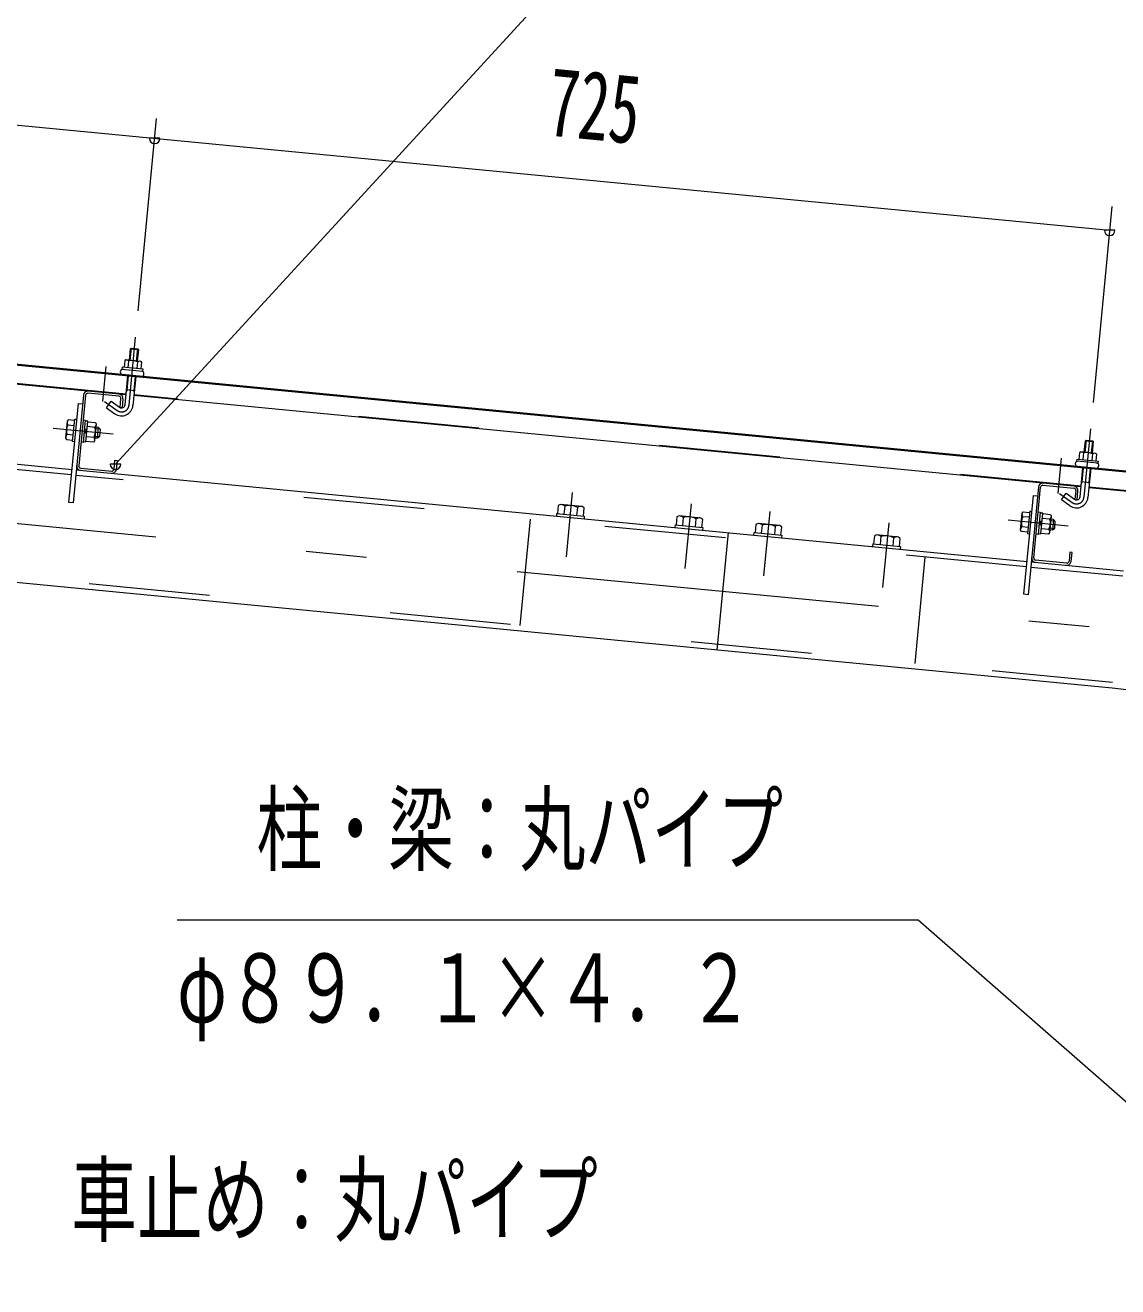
# Model space of a CAD drawing. Units: millimetres, scale not verified. Extents: x -34087 to 34090, y -14699 to 14701.
# Drawn here: x 19593 to 22483, y 6444 to 9781 of the extents above; entities that cross this region are included whole.
import ezdxf
from ezdxf.enums import TextEntityAlignment as Align

# ---------------------------------------------------------------- set-up
doc = ezdxf.new("R2010")
doc.units = ezdxf.units.MM
doc.header["$LTSCALE"] = 80
doc.linetypes.add('USER2', pattern=[10, 4, -6])
doc.linetypes.add('USER3', pattern=[24, 12, -5, 2, -5])
for name, color, linetype, lineweight in [('0-6_2-02BOLD', 7, 'Continuous', 18), ('0-7_2-12HIDDEN', 3, 'USER2', 18), ('0-8_2-22CENTER', 3, 'USER3', 18), ('0-9_2-42THIN', 4, 'Continuous', 18), ('0-A_2-52DIM', 3, 'Continuous', 18)]:
    doc.layers.add(name, color=color, linetype=linetype, lineweight=lineweight)
doc.styles.add('ＭＳ ゴシック', font='')
doc.styles.get('ＭＳ ゴシック').set_extended_font_data('MS Gothic')

msp = doc.modelspace()

# ---------------------------------------------------------------- linework, layer by layer
at = {"layer": '0-6_2-02BOLD'}
for p, q in [((22522.66, 8599.37), (17029.61, 9128.28)), ((17087.63, 9120.94), (22522.49, 8597.62)), ((19859.42, 8803.06), (17354.51, 9044.25)), ((19865.47, 8874.9), (19867.19, 8892.75)), ((19889.82, 8890.57), (19888.09, 8872.72)), ((17201.99, 8847.97), (19716.67, 8605.84)), ((19856.89, 8776.71), (19864.28, 8853.57)), ((19885.19, 8851.56), (19877.79, 8774.69)), ((19881.57, 8813.98), (19860.67, 8816)), ((19733.44, 8780.02), (19744.58, 8778.95)), ((19752.44, 8802.1), (19734.46, 8615.37)), ((19840.77, 8799.22), (19758.55, 8807.14)), ((19843.53, 8769.42), (19845.81, 8793.11)), ((22385.24, 8559.85), (19880.33, 8801.05)), ((19808, 8768.86), (19830.22, 8753.01)), ((19705.53, 8723.99), (19722.26, 8722.39)), ((19746.15, 8736.77), (19751.73, 8736.24)), ((19756.51, 8712.92), (19748.88, 8706.63)), ((19777.32, 8717.08), (19757.1, 8719.03)), ((19784.11, 8689.17), (19786.79, 8717.04)), ((19719.74, 8696.24), (19703.01, 8697.85)), ((19746.25, 8679.46), (19753.22, 8678.78)), ((19755.85, 8705.96), (19748.2, 8699.66)), ((19754.58, 8692.88), (19774.8, 8690.93)), ((22396.99, 8681.91), (22417.89, 8679.9)), ((22391.29, 8631.7), (22393.01, 8649.54)), ((22415.63, 8647.36), (22413.91, 8629.52)), ((19739.5, 8609.26), (19821.71, 8601.34)), ((22382.7, 8533.5), (22390.1, 8610.37)), ((22411.01, 8608.35), (22403.61, 8531.49)), ((19727.81, 8604.75), (22242.48, 8362.63)), ((22260.27, 8372.16), (22278.25, 8558.9)), ((22284.37, 8563.93), (22366.58, 8556.02)), ((22407.38, 8570.78), (22386.48, 8572.79)), ((22406.14, 8557.84), (22517.63, 8547.1)), ((21002.75, 8510.46), (21000.7, 8489.22)), ((21019.85, 8508.81), (21017.8, 8487.58)), ((22259.26, 8536.82), (22270.4, 8535.74)), ((22356.03, 8509.81), (22333.81, 8525.66)), ((20998.32, 8489.46), (20997.65, 8482.49)), ((21052, 8484.29), (21054.05, 8505.52)), ((21316.34, 8480.27), (21314.29, 8459.04)), ((21333.43, 8478.62), (21331.39, 8457.38)), ((21365.58, 8454.09), (21367.63, 8475.33)), ((22248.08, 8479.18), (22231.35, 8480.79)), ((22249.67, 8495.72), (22255.24, 8495.18)), ((22303.14, 8473.88), (22282.92, 8475.82)), ((21311.9, 8459.26), (21311.23, 8452.29)), ((21540.42, 8437.26), (21542.47, 8458.5)), ((21576.66, 8455.21), (21574.62, 8433.97)), ((22244.3, 8439.95), (22227.56, 8441.57)), ((22228.83, 8454.64), (22245.56, 8453.03)), ((22281.66, 8462.75), (22274.02, 8456.45)), ((22282.33, 8469.72), (22274.69, 8463.42)), ((22280.4, 8449.67), (22300.62, 8447.73)), ((22312.61, 8473.83), (22305.64, 8474.5)), ((21452.33, 8438.71), (21422.44, 8128.29)), ((21834.49, 8408.94), (21833.82, 8401.97)), ((21838.92, 8429.95), (21836.87, 8408.71)), ((21856.01, 8428.31), (21853.97, 8407.07)), ((21888.16, 8403.78), (21890.21, 8425.01)), ((22253.62, 8361.55), (22497.5, 8338.07)), ((22347.53, 8358.13), (22265.31, 8366.05))]:
    msp.add_line(p, q, dxfattribs=at)
for points in [[(19868.22, 8894.42), (19871.18, 8925.12), (19892.08, 8923.11), (19889.12, 8892.4)], [(19871.18, 8925.12), (19873.09, 8926.7), (19890.51, 8925.02), (19892.08, 8923.11)], [(19899.41, 8871.64), (19901.13, 8889.48), (19898.26, 8891.53), (19859.08, 8895.3), (19855.87, 8893.84), (19854.16, 8876)], [(22467.61, 8027.65), (17143.54, 8540.3), (17173.43, 8850.72), (17190.85, 8849.04)], [(19746.86, 8802.64), (19719.42, 8517.66), (19708.28, 8518.73), (19733.43, 8780.02)], [(19808, 8768.86), (19820.19, 8785.96), (19842.41, 8770.11)], [(19851.38, 8792.57), (19849.1, 8768.88), (19843.53, 8769.42)], [(19723.52, 8735.46), (19706.79, 8737.07), (19703.96, 8733.1), (19699.73, 8689.2), (19701.75, 8684.78), (19718.48, 8683.16)], [(19723.72, 8679.16), (19718.15, 8679.7), (19723.86, 8738.92), (19729.43, 8738.39)], [(19751.73, 8736.24), (19746.02, 8677.01), (19740.44, 8677.54)], [(19753.22, 8678.78), (19758.46, 8733.13), (19751.49, 8733.8)], [(19780.6, 8725.72), (19776.38, 8681.83), (19773.54, 8677.85), (19753.33, 8679.81)], [(19758.37, 8732.1), (19778.59, 8730.15), (19780.6, 8725.72)], [(19789.84, 8693.89), (19791.52, 8711.31), (19786.79, 8717.04), (19779.83, 8717.71)], [(19777.15, 8689.84), (19784.11, 8689.17), (19789.84, 8693.89)], [(22394.04, 8651.21), (22396.99, 8681.91), (22398.9, 8683.49), (22416.32, 8681.82), (22417.89, 8679.9), (22414.94, 8649.2)], [(22425.23, 8628.43), (22426.94, 8646.28), (22424.08, 8648.32), (22384.89, 8652.1), (22381.69, 8650.64), (22379.97, 8632.79)], [(19827.83, 8606.38), (19830.1, 8630.06), (19835.69, 8629.53), (19833.4, 8605.84)], [(22272.68, 8559.44), (22245.24, 8274.45), (22234.09, 8275.53), (22259.25, 8536.82)], [(22333.81, 8525.66), (22346, 8542.75), (22368.22, 8526.91)], [(22371.62, 8549.9), (22369.34, 8526.21), (22374.92, 8525.68), (22377.2, 8549.36)], [(21069.1, 8482.64), (21071.15, 8503.87), (21065.99, 8507.55), (21008.5, 8513.09), (21002.75, 8510.46)], [(20998.32, 8489.46), (21071.48, 8482.41), (21070.81, 8475.44)], [(21382.68, 8452.45), (21384.73, 8473.68), (21379.57, 8477.36), (21322.09, 8482.89), (21316.34, 8480.27)], [(22227.56, 8441.57), (22225.54, 8446), (22229.77, 8489.9), (22232.6, 8493.86), (22249.34, 8492.25)], [(22249.67, 8495.72), (22243.97, 8436.49), (22249.54, 8435.95)], [(22271.97, 8493.57), (22277.54, 8493.03), (22271.84, 8433.8), (22266.26, 8434.34)], [(22272.07, 8436.24), (22279.04, 8435.58), (22284.27, 8489.92), (22277.31, 8490.59)], [(22284.18, 8488.9), (22304.4, 8486.95), (22306.42, 8482.51), (22302.19, 8438.62), (22299.36, 8434.65), (22279.14, 8436.6)], [(21311.9, 8459.26), (21385.06, 8452.22), (21384.4, 8445.25)], [(21591.72, 8432.32), (21593.76, 8453.56), (21588.61, 8457.23), (21531.12, 8462.77), (21525.37, 8460.14), (21523.32, 8438.9)], [(22302.96, 8446.64), (22309.93, 8445.96), (22315.66, 8450.68), (22317.34, 8468.1), (22312.61, 8473.83), (22309.93, 8445.96)], [(21520.27, 8432.17), (21520.94, 8439.13), (21594.1, 8432.09), (21593.43, 8425.12)], [(21834.49, 8408.94), (21907.65, 8401.9), (21906.98, 8394.93)], [(21905.26, 8402.13), (21907.31, 8423.37), (21902.16, 8427.04), (21844.67, 8432.57), (21838.92, 8429.95)], [(22359.22, 8362.63), (22361.5, 8386.32), (22355.92, 8386.85), (22353.64, 8363.17)]]:
    msp.add_lwpolyline(points, dxfattribs=at)
for points in [[(19848.91, 8876.5), (19848.38, 8870.93), (19904.12, 8865.55), (19904.66, 8871.13)], [(22374.72, 8633.29), (22430.47, 8627.92), (22429.93, 8622.35), (22374.19, 8627.72)]]:
    msp.add_lwpolyline(points, close=True, dxfattribs=at)
for centre, radius, start, end in [((19860.73, 8885.03), 10.06, 50.11574, 110.11574), ((19875.07, 8855.97), 37.62, 66.91203, 102.08795), ((19894.67, 8881.77), 10.06, 58.88425, 118.88425), ((19851.19, 8863.63), 7, 84.4998, 264.4998), ((19899.97, 8858.92), 7, 264.50061, 84.50061), ((19758.01, 8801.57), 11.2, 84.4973, 174.4973), ((19758.01, 8801.57), 5.6, 84.4973, 174.4973), ((19840.23, 8793.65), 5.6, 354.5092, 84.50122), ((19840.23, 8793.65), 11.2, 354.50143, 84.50122), ((19847.74, 8777.59), 9.19, 234.5, 354.5), ((19847.74, 8777.59), 30.18, 234.5, 354.5), ((19738.28, 8707.65), 36.61, 153.47365, 195.52446), ((19713.75, 8729.8), 10.07, 174.49905, 215.22588), ((19742.05, 8707.28), 36.61, 333.47365, 15.52446), ((19770.36, 8724.35), 10.07, 313.77223, 354.49905), ((19709.97, 8690.58), 10.07, 133.77223, 174.49905), ((19766.59, 8685.12), 10.07, 354.49905, 35.22588), ((22386.55, 8641.83), 10.06, 50.11574, 110.11574), ((22400.88, 8612.76), 37.62, 66.91203, 102.08795), ((22420.49, 8638.56), 10.06, 58.88425, 118.88425), ((19740.03, 8614.83), 11.2, 174.4973, 264.48845), ((19740.03, 8614.83), 5.6, 174.4973, 264.48845), ((22377.01, 8620.42), 7, 84.4998, 264.4998), ((22425.78, 8615.72), 7, 264.50061, 84.50061), ((19822.25, 8606.92), 11.2, 264.49953, 354.50208), ((19822.25, 8606.92), 5.6, 264.49953, 354.5092), ((22283.83, 8558.36), 11.2, 84.4973, 174.4973), ((22283.83, 8558.36), 5.6, 84.4973, 174.4973), ((22366.05, 8550.44), 5.6, 354.5092, 84.50122), ((22366.05, 8550.44), 11.2, 354.50143, 84.50122), ((21010.34, 8499.61), 13.24, 44.06885, 84.5), ((21032.63, 8462.31), 48.23, 63.6357, 105.3643), ((21061.63, 8494.66), 13.24, 84.5, 124.92831), ((22373.55, 8534.38), 30.18, 234.5, 354.5), ((22373.55, 8534.38), 9.19, 234.5, 354.5), ((21323.92, 8469.41), 13.24, 44.06885, 84.5), ((21346.21, 8432.12), 48.23, 63.6357, 105.3643), ((21375.21, 8464.47), 13.24, 84.5, 124.92831), ((22264.1, 8464.44), 36.61, 153.47365, 195.52446), ((22239.57, 8486.59), 10.07, 174.49905, 215.22588), ((22296.17, 8481.15), 10.07, 313.77223, 354.49905), ((21532.95, 8449.29), 13.24, 44.06885, 84.5), ((21555.25, 8411.99), 48.23, 63.6357, 105.3643), ((21584.24, 8444.34), 13.24, 84.5, 124.92831), ((22235.78, 8447.37), 10.07, 133.77223, 174.49905), ((22267.86, 8464.08), 36.61, 333.47365, 15.52446), ((22292.4, 8441.92), 10.07, 354.49905, 35.22588), ((21846.5, 8419.1), 13.24, 44.06885, 84.5), ((21868.79, 8381.8), 48.23, 63.6357, 105.3643), ((21897.8, 8414.15), 13.24, 84.5, 124.92831), ((22265.84, 8371.63), 11.2, 174.4973, 264.48845), ((22265.84, 8371.63), 5.6, 174.4973, 264.48845), ((22348.07, 8363.7), 11.2, 264.49953, 354.50208), ((22348.07, 8363.7), 5.6, 264.49953, 354.5092), ((22391.98, 7242.21), 789.08, 0, 84.50003)]:
    msp.add_arc(centre, radius, start, end, dxfattribs=at)
at = {"layer": '0-7_2-12HIDDEN'}
for p, q in [((19859.59, 8804.8), (17354.68, 9046)), ((19715.25, 8591.2), (17200.58, 8833.33)), ((22385.4, 8561.59), (19880.5, 8802.79)), ((22241.07, 8347.99), (19726.4, 8590.12)), ((22469.02, 8042.28), (17162.37, 8553.25)), ((22406.31, 8559.58), (22517.79, 8548.84)), ((20928.34, 8474.39), (20901.27, 8193.24)), ((21946.44, 8092.6), (21973.51, 8373.75)), ((22496.09, 8323.44), (22252.21, 8346.91))]:
    msp.add_line(p, q, dxfattribs=at)
msp.add_arc((22391.98, 7242.21), 803.77, 0, 84.50003, dxfattribs=at)
at = {"layer": '0-8_2-22CENTER'}
for p, q in [((19867.34, 8775.7), (19884.7, 8956.02)), ((19797.98, 8785.76), (19806.9, 8878.43)), ((19802.83, 8785.44), (19836.31, 8761.56)), ((19825.52, 8699.24), (19667, 8714.51)), ((22410.51, 8712.81), (22393.15, 8532.49)), ((17071.38, 8703.89), (22482.55, 8182.86)), ((22332.72, 8635.22), (22323.8, 8542.56)), ((21024.17, 8374.44), (21040.6, 8545.16)), ((22328.65, 8542.23), (22362.12, 8518.36)), ((21354.19, 8514.97), (21337.75, 8344.25)), ((21546.78, 8324.12), (21563.22, 8494.84)), ((21876.77, 8464.65), (21860.34, 8293.93)), ((22351.33, 8456.03), (22192.81, 8471.31))]:
    msp.add_line(p, q, dxfattribs=at)
for centre in [(19847.74, 8777.59), (22373.55, 8534.38)]:
    msp.add_arc(centre, 19.69, 234.5, 354.5, dxfattribs=at)
at = {"layer": '0-9_2-42THIN'}
for p, q in [((19873.09, 8926.7), (19869.96, 8894.26)), ((19887.38, 8892.57), (19890.51, 8925.02)), ((19779.5, 8714.23), (19789.95, 8713.22)), ((19787.93, 8692.32), (19777.48, 8693.33)), ((22398.9, 8683.49), (22395.78, 8651.05)), ((22413.2, 8649.37), (22416.32, 8681.81)), ((22388.23, 8572.62), (22391.84, 8610.19)), ((22409.26, 8608.52), (22405.64, 8570.94)), ((22385.86, 8566.29), (22388.23, 8572.63)), ((22405.64, 8570.95), (22406.76, 8564.28)), ((22313.75, 8449.11), (22303.3, 8450.12)), ((22305.31, 8471.02), (22315.76, 8470.01))]:
    msp.add_line(p, q, dxfattribs=at)
for points in [[(19860.05, 8809.49), (19862.41, 8815.83), (19866.03, 8853.4)], [(19883.45, 8851.72), (19879.83, 8814.15), (19880.95, 8807.48)]]:
    msp.add_lwpolyline(points, dxfattribs=at)
at = {"layer": '0-A_2-52DIM'}
for p, q in [((19831.55, 8619.73), (22444.48, 11466.71)), ((16953.09, 9768.73), (22461.11, 9238.36)), ((19891.41, 9025.7), (19940.33, 9533.82)), ((19949.3, 9481.57), (19921.3, 9481.57)), ((22467.19, 9301.43), (22417.23, 8782.5)), ((22475.11, 9238.36), (22447.11, 9238.36)), ((19845.55, 8619.73), (19817.55, 8619.73))]:
    msp.add_line(p, q, dxfattribs=at)
msp.add_lwpolyline([(23217.04, 6310.48), (21954.48, 7413.71), (19994.48, 7413.71)], dxfattribs=at)
for centre in [(19935.3, 9481.57), (22461.11, 9238.36), (19831.55, 8619.73)]:
    msp.add_arc(centre, 14, 180, 0, dxfattribs=at)

# ---------------------------------------------------------------- texts
at = {"layer": '0-A_2-52DIM', "color": 7, "style": 'ＭＳ ゴシック', "width": 0.65}
msp.add_text('725', height=182.3, rotation=354.501, dxfattribs=at).set_placement((20964.07, 9435.25), align=Align.BOTTOM_LEFT)
at = {"layer": '0-A_2-52DIM', "color": 7, "style": 'ＭＳ ゴシック', "width": 0.7}
for s, p in [('柱・梁：丸パイプ', (20204.47, 7508.59)), ('φ８９．１×４．２', (19994.48, 7088.58)), ('車止め：丸パイプ', (19714.47, 6528.58))]:
    msp.add_text(s, height=182.3, dxfattribs=at).set_placement(p, align=Align.BOTTOM_LEFT)

doc.saveas('drawing.dxf')
